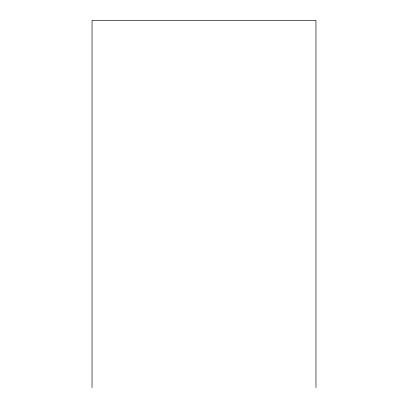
<?xml version="1.0" encoding="UTF-8"?>
<svg xmlns="http://www.w3.org/2000/svg" width="408" height="408" viewBox="0 0 408 408"><rect width="100%" height="100%" fill="white"/><g stroke="black" fill="none" stroke-linecap="round" stroke-linejoin="round"><path stroke-width="0.61" d="M315.965 387.6L315.965 20.4L92.035 20.4L92.035 387.6"/></g></svg>
